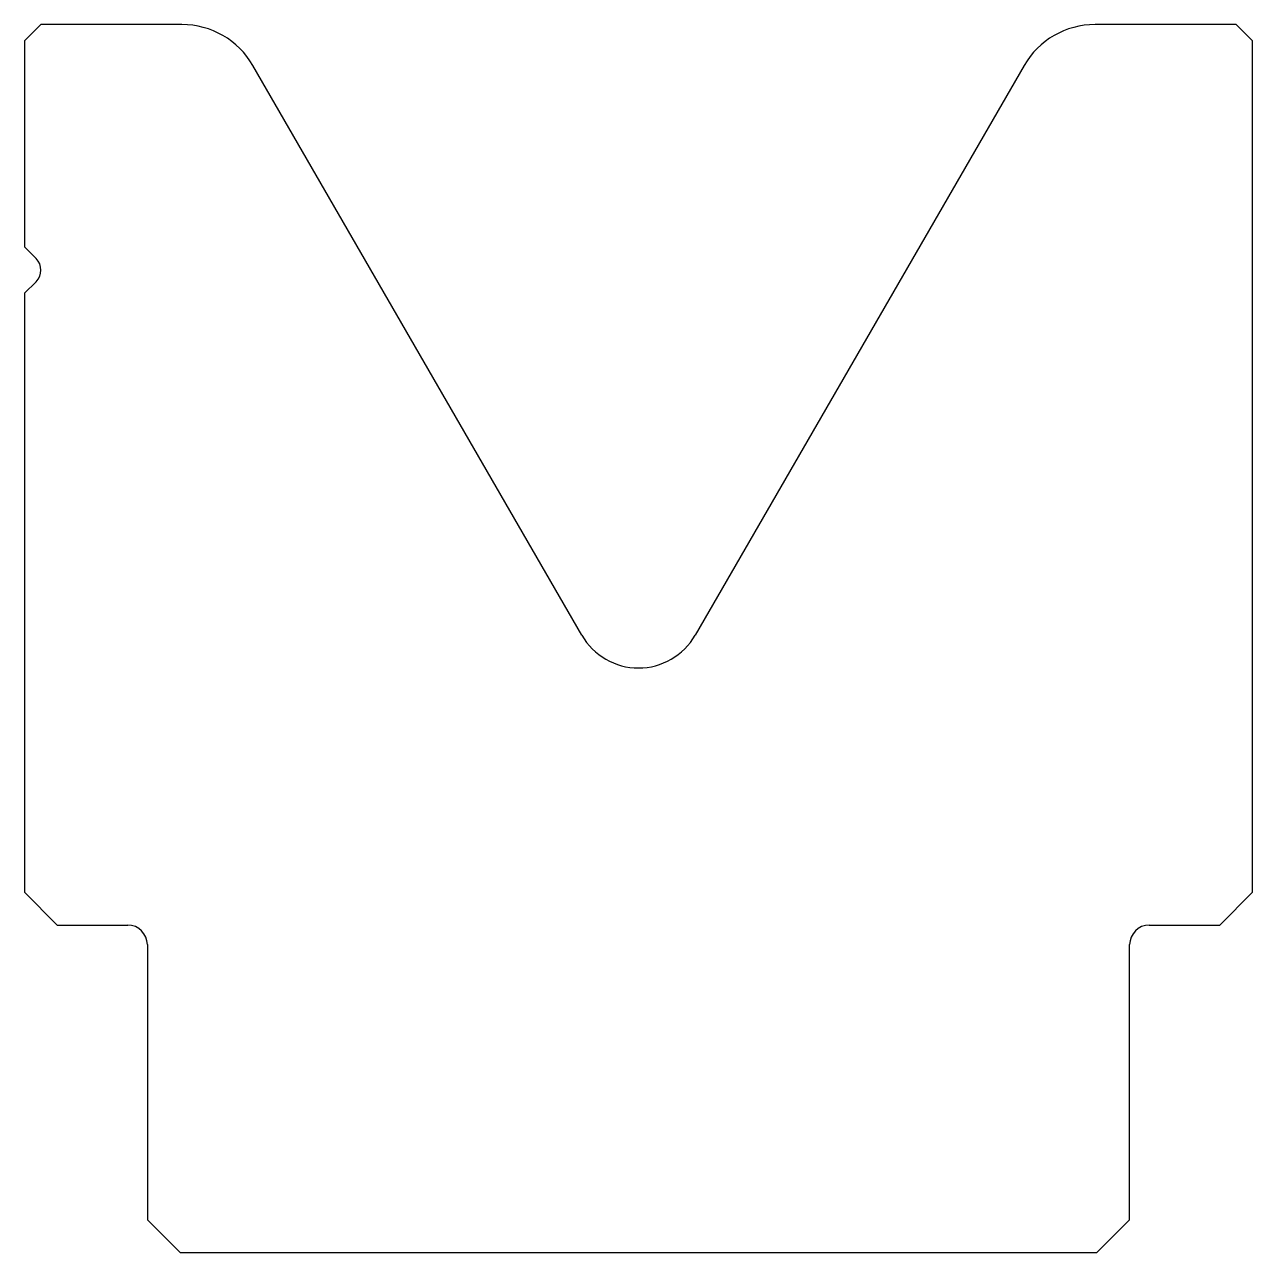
# Model space of a CAD drawing. Header units: metres. Extents: x -38 to 37, y -34.1 to 40.9.
import ezdxf

# ---------------------------------------------------------------- set-up
doc = ezdxf.new("R2010")
doc.units = ezdxf.units.M

msp = doc.modelspace()

# ---------------------------------------------------------------- linework, layer by layer
for p, q in [((-36.9549, 40.885344), (-37.9549, 39.885344)), ((-28.341652, 40.885344), (-36.9549, 40.885344)), ((36.0451, 40.885344), (27.431851, 40.885344)), ((37.0451, 39.885344), (36.0451, 40.885344)), ((-37.9549, 39.885344), (-37.9549, 27.299558)), ((37.0451, -12.114656), (37.0451, 39.885344)), ((-3.919002, 3.584074), (-24.011525, 38.385344)), ((23.101724, 38.385344), (3.009201, 3.584074)), ((-37.9549, 27.299558), (-37.247793, 26.592451)), ((-37.247793, 25.178238), (-37.9549, 24.471131)), ((-37.9549, 24.471131), (-37.9549, -12.114656)), ((-37.9549, -12.114656), (-35.9549, -14.114656)), ((35.0451, -14.114656), (37.0451, -12.114656)), ((-35.9549, -14.114656), (-31.6549, -14.114656)), ((30.7451, -14.114656), (35.0451, -14.114656)), ((-30.4549, -15.314656), (-30.4549, -32.114656)), ((29.5451, -32.114656), (29.5451, -15.314656)), ((-30.4549, -32.114656), (-28.4549, -34.114656)), ((27.5451, -34.114656), (29.5451, -32.114656)), ((-28.4549, -34.114656), (27.5451, -34.114656))]:
    msp.add_line(p, q)
for centre, radius, start, end in [((-28.341652, 35.885344), 5, 30, 90), ((27.431851, 35.885344), 5, 90, 150), ((-37.9549, 25.885344), 1, 315, 45), ((-0.4549, 5.584074), 4, 210, 330), ((-31.6549, -15.314656), 1.2, 0, 90), ((30.7451, -15.314656), 1.2, 90, 180)]:
    msp.add_arc(centre, radius, start, end)

doc.saveas('drawing.dxf')
